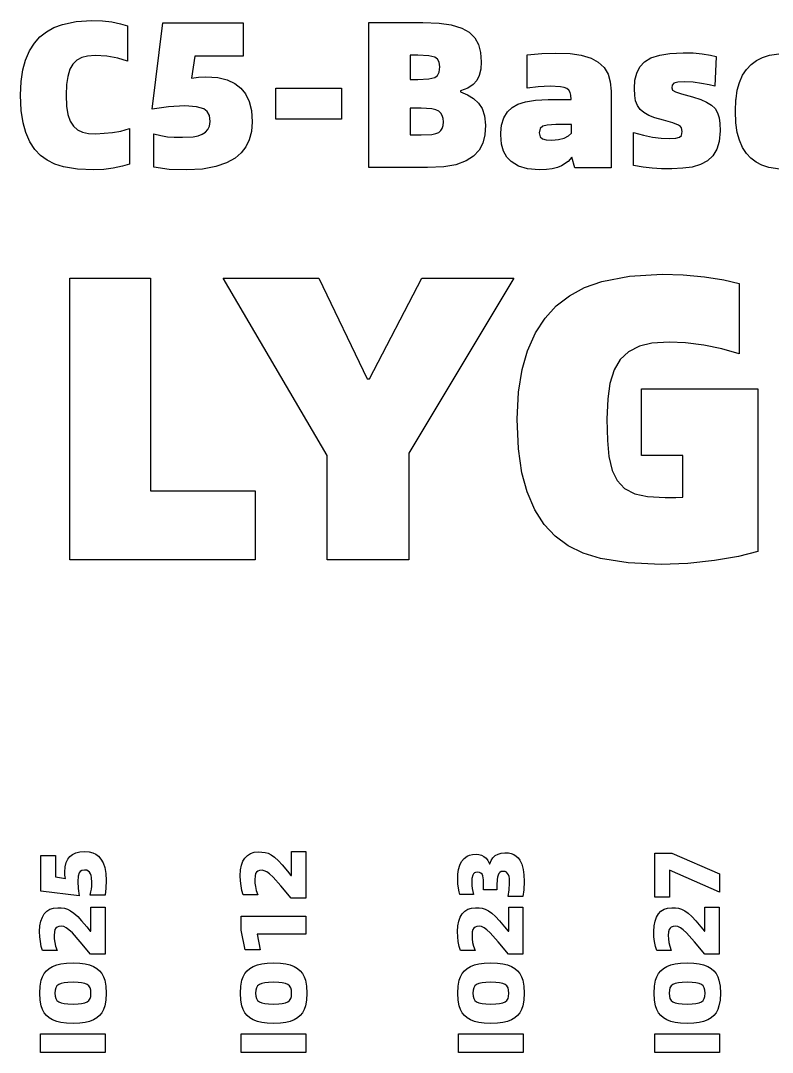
# Model space of a CAD drawing. Header units: inches. Extents: x 5.01 to 6.93, y -5.96 to -2.38.
# Drawn here: x 5.9612 to 6.3181, y -4.0419 to -3.5521 of the extents above; entities that cross this region are included whole.
import ezdxf

# ---------------------------------------------------------------- set-up
doc = ezdxf.new("R2010")
doc.units = ezdxf.units.IN
doc.header["$MEASUREMENT"] = 0
doc.layers.add('F.Silkscreen', color=41, linetype='CONTINUOUS', true_color=0xf2eda1)

msp = doc.modelspace()

# ---------------------------------------------------------------- linework, layer by layer
at = {"layer": 'F.Silkscreen', "linetype": 'CONTINUOUS'}
for p, q in [((5.97349, -3.55733), (5.97703, -3.55535)), ((5.97703, -3.55535), (5.98105, -3.55387)), ((5.98105, -3.55387), (5.98752, -3.55255)), ((5.98752, -3.55255), (5.99504, -3.55208)), ((5.99504, -3.55208), (6.00001, -3.55225)), ((6.00001, -3.55225), (6.00447, -3.55272)), ((6.00447, -3.55272), (6.00867, -3.55353)), ((6.00867, -3.55353), (6.01201, -3.55455)), ((6.01201, -3.55455), (6.01201, -3.57127)), ((6.02368, -3.59404), (6.02875, -3.55319)), ((6.02875, -3.55319), (6.06688, -3.55319)), ((6.06688, -3.55319), (6.06688, -3.56897)), ((6.12646, -3.58005), (6.12646, -3.55291)), ((6.12646, -3.55291), (6.15214, -3.55291)), ((6.15214, -3.55291), (6.15993, -3.55324)), ((6.15993, -3.55324), (6.16563, -3.5541)), ((6.16563, -3.5541), (6.17062, -3.55566)), ((6.17062, -3.55566), (6.17416, -3.55763)), ((5.96772, -3.56281), (5.97037, -3.55983)), ((5.97037, -3.55983), (5.97349, -3.55733)), ((6.17416, -3.55763), (6.17687, -3.56027)), ((6.17687, -3.56027), (6.17862, -3.56348)), ((5.96545, -3.56643), (5.96772, -3.56281)), ((6.17862, -3.56348), (6.17957, -3.56718)), ((5.96231, -3.57539), (5.96358, -3.5708)), ((5.96358, -3.5708), (5.96545, -3.56643)), ((5.98789, -3.57089), (5.98598, -3.57276)), ((5.99025, -3.56964), (5.98789, -3.57089)), ((5.993, -3.56895), (5.99025, -3.56964)), ((5.99661, -3.56869), (5.993, -3.56895)), ((6.0022, -3.56899), (5.99661, -3.56869)), ((6.00731, -3.56986), (6.0022, -3.56899)), ((6.01201, -3.57127), (6.00731, -3.56986)), ((6.04395, -3.56897), (6.04226, -3.57943)), ((6.06688, -3.56897), (6.04395, -3.56897)), ((6.1498, -3.56842), (6.14612, -3.56842)), ((6.14612, -3.56842), (6.14612, -3.58005)), ((6.15497, -3.56872), (6.1498, -3.56842)), ((6.1578, -3.56941), (6.15497, -3.56872)), ((6.15911, -3.57031), (6.1578, -3.56941)), ((6.15993, -3.57179), (6.15911, -3.57031)), ((6.17957, -3.56718), (6.17991, -3.57167)), ((6.2017, -3.56836), (6.20863, -3.56766)), ((6.2017, -3.58413), (6.2017, -3.56836)), ((6.20863, -3.56766), (6.21537, -3.56747)), ((6.21537, -3.56747), (6.22214, -3.56775)), ((6.22214, -3.56775), (6.22736, -3.56851)), ((6.22736, -3.56851), (6.23201, -3.5699)), ((6.23201, -3.5699), (6.23548, -3.57178)), ((6.25747, -3.57162), (6.26046, -3.56981)), ((6.26046, -3.56981), (6.26462, -3.5684)), ((6.26462, -3.5684), (6.26937, -3.56761)), ((6.26937, -3.56761), (6.27574, -3.56731)), ((6.27574, -3.56731), (6.28053, -3.56744)), ((6.28053, -3.56744), (6.28483, -3.56781)), ((6.28483, -3.56781), (6.28881, -3.56842)), ((6.28881, -3.56842), (6.29144, -3.5691)), ((6.29144, -3.5691), (6.29084, -3.58313)), ((6.31053, -3.57108), (6.31346, -3.56962)), ((6.31346, -3.56962), (6.31682, -3.56855)), ((6.31682, -3.56855), (6.32223, -3.56764)), ((5.96149, -3.58092), (5.96231, -3.57539)), ((5.98457, -3.57519), (5.98354, -3.57856)), ((5.98598, -3.57276), (5.98457, -3.57519)), ((6.16025, -3.57408), (6.15993, -3.57179)), ((6.15993, -3.57652), (6.16025, -3.57408)), ((6.17964, -3.57519), (6.1789, -3.57808)), ((6.17991, -3.57167), (6.17964, -3.57519)), ((6.23548, -3.57178), (6.23823, -3.57433)), ((6.23823, -3.57433), (6.24009, -3.57744)), ((6.25369, -3.57697), (6.25518, -3.57402)), ((6.25518, -3.57402), (6.25747, -3.57162)), ((6.30397, -3.57801), (6.30581, -3.5752)), ((6.30581, -3.5752), (6.30798, -3.57293)), ((6.30798, -3.57293), (6.31053, -3.57108)), ((5.98354, -3.57856), (5.983, -3.58239)), ((6.04226, -3.57943), (6.04558, -3.57889)), ((6.04558, -3.57889), (6.04911, -3.57874)), ((6.04911, -3.57874), (6.05477, -3.57914)), ((6.05477, -3.57914), (6.0593, -3.58022)), ((6.0593, -3.58022), (6.06289, -3.58188)), ((6.12646, -3.60636), (6.12646, -3.58005)), ((6.14612, -3.58005), (6.1498, -3.58005)), ((6.1498, -3.58005), (6.15497, -3.57974)), ((6.15497, -3.57974), (6.1578, -3.57901)), ((6.1578, -3.57901), (6.1591, -3.57807)), ((6.1591, -3.57807), (6.15993, -3.57652)), ((6.17774, -3.58046), (6.17605, -3.58242)), ((6.1789, -3.57808), (6.17774, -3.58046)), ((6.24009, -3.57744), (6.24115, -3.58106)), ((6.2526, -3.58435), (6.25289, -3.58033)), ((6.25289, -3.58033), (6.25369, -3.57697)), ((6.30247, -3.58147), (6.30397, -3.57801)), ((5.9612, -3.58753), (5.96149, -3.58092)), ((5.983, -3.58239), (5.9828, -3.58745)), ((6.06289, -3.58188), (6.06573, -3.58409)), ((6.06573, -3.58409), (6.06798, -3.5869)), ((6.08229, -3.59888), (6.08229, -3.5842)), ((6.08229, -3.5842), (6.11358, -3.5842)), ((6.11358, -3.5842), (6.11358, -3.59888)), ((6.17353, -3.5841), (6.16997, -3.58547)), ((6.16997, -3.58547), (6.16997, -3.58586)), ((6.17605, -3.58242), (6.17353, -3.5841)), ((6.20692, -3.58346), (6.2017, -3.58413)), ((6.21264, -3.58323), (6.20692, -3.58346)), ((6.21747, -3.58343), (6.21264, -3.58323)), ((6.21923, -3.58378), (6.21747, -3.58343)), ((6.22047, -3.58432), (6.21923, -3.58378)), ((6.22145, -3.58514), (6.22047, -3.58432)), ((6.2221, -3.5862), (6.22145, -3.58514)), ((6.24115, -3.58106), (6.24153, -3.58554)), ((6.24153, -3.58554), (6.24153, -3.62197)), ((6.25277, -3.58767), (6.2526, -3.58435)), ((6.27053, -3.58269), (6.27033, -3.58393)), ((6.27033, -3.58393), (6.27067, -3.58507)), ((6.27137, -3.5818), (6.27053, -3.58269)), ((6.27067, -3.58507), (6.27206, -3.58591)), ((6.27325, -3.58131), (6.27137, -3.5818)), ((6.27657, -3.58116), (6.27325, -3.58131)), ((6.28044, -3.58136), (6.27657, -3.58116)), ((6.28445, -3.58185), (6.28044, -3.58136)), ((6.28806, -3.58249), (6.28445, -3.58185)), ((6.29084, -3.58313), (6.28806, -3.58249)), ((6.30087, -3.58927), (6.30147, -3.58513)), ((6.30147, -3.58513), (6.30247, -3.58147)), ((5.96151, -3.59475), (5.9612, -3.58753)), ((5.9828, -3.58745), (5.98303, -3.59276)), ((6.06798, -3.5869), (6.06966, -3.59041)), ((6.06966, -3.59041), (6.07075, -3.59475)), ((6.16997, -3.58586), (6.17341, -3.58725)), ((6.17341, -3.58725), (6.17626, -3.58904)), ((6.17626, -3.58904), (6.1786, -3.59123)), ((6.19734, -3.59177), (6.20095, -3.59057)), ((6.20095, -3.59057), (6.20564, -3.58976)), ((6.20564, -3.58976), (6.21166, -3.58947)), ((6.21166, -3.58947), (6.2226, -3.58947)), ((6.22246, -3.58751), (6.2221, -3.5862)), ((6.2226, -3.58947), (6.22246, -3.58751)), ((6.2532, -3.59014), (6.25277, -3.58767)), ((6.25403, -3.59233), (6.2532, -3.59014)), ((6.27206, -3.58591), (6.27503, -3.5868)), ((6.27503, -3.5868), (6.28014, -3.58818)), ((6.28014, -3.58818), (6.28408, -3.58947)), ((6.28408, -3.58947), (6.28687, -3.59071)), ((6.30058, -3.59514), (6.30082, -3.58964)), ((6.30082, -3.58964), (6.30087, -3.58927)), ((5.96237, -3.60058), (5.96151, -3.59475)), ((5.98303, -3.59276), (5.98364, -3.59658)), ((6.03133, -3.593), (6.02368, -3.59404)), ((6.03909, -3.59256), (6.03133, -3.593)), ((6.04465, -3.59297), (6.03909, -3.59256)), ((6.04812, -3.59398), (6.04465, -3.59297)), ((6.04978, -3.59521), (6.04812, -3.59398)), ((6.05081, -3.5971), (6.04978, -3.59521)), ((6.07075, -3.59475), (6.07114, -3.60012)), ((6.15135, -3.59364), (6.14612, -3.59364)), ((6.14612, -3.59364), (6.14612, -3.60636)), ((6.15648, -3.594), (6.15135, -3.59364)), ((6.15836, -3.59448), (6.15648, -3.594)), ((6.15969, -3.59511), (6.15836, -3.59448)), ((6.16073, -3.596), (6.15969, -3.59511)), ((6.1786, -3.59123), (6.18033, -3.59387)), ((6.18033, -3.59387), (6.18144, -3.59731)), ((6.19067, -3.59818), (6.19234, -3.59541)), ((6.19234, -3.59541), (6.19461, -3.59329)), ((6.19461, -3.59329), (6.19734, -3.59177)), ((6.25529, -3.5942), (6.25403, -3.59233)), ((6.25702, -3.59575), (6.25529, -3.5942)), ((6.28687, -3.59071), (6.28922, -3.59221)), ((6.28922, -3.59221), (6.29089, -3.59387)), ((6.29089, -3.59387), (6.29207, -3.59586)), ((6.30082, -3.60064), (6.30058, -3.59514)), ((5.98364, -3.59658), (5.98477, -3.59988)), ((5.98477, -3.59988), (5.98623, -3.60219)), ((6.0512, -3.59992), (6.05081, -3.5971)), ((6.05092, -3.60211), (6.0512, -3.59992)), ((6.07114, -3.60012), (6.07078, -3.60473)), ((6.11358, -3.59888), (6.08229, -3.59888)), ((6.1614, -3.59713), (6.16073, -3.596)), ((6.16177, -3.59847), (6.1614, -3.59713)), ((6.16191, -3.6002), (6.16177, -3.59847)), ((6.16177, -3.60193), (6.16191, -3.6002)), ((6.18144, -3.59731), (6.18185, -3.60178)), ((6.18958, -3.60176), (6.19067, -3.59818)), ((6.25948, -3.59712), (6.25702, -3.59575)), ((6.26237, -3.59823), (6.25948, -3.59712)), ((6.26635, -3.5994), (6.26237, -3.59823)), ((6.27088, -3.60064), (6.26635, -3.5994)), ((6.29207, -3.59586), (6.29282, -3.59828)), ((6.29282, -3.59828), (6.29318, -3.60097)), ((5.96368, -3.60525), (5.96237, -3.60058)), ((5.96564, -3.60966), (5.96368, -3.60525)), ((5.98623, -3.60219), (5.98818, -3.6039)), ((5.98818, -3.6039), (5.9906, -3.60501)), ((5.9906, -3.60501), (5.99338, -3.60559)), ((5.99693, -3.6058), (6.00484, -3.60526)), ((6.00484, -3.60526), (6.00884, -3.60451)), ((6.00884, -3.60451), (6.01285, -3.60332)), ((6.01285, -3.60332), (6.01285, -3.62018)), ((6.04732, -3.60605), (6.04894, -3.60504)), ((6.04894, -3.60504), (6.05015, -3.60374)), ((6.05015, -3.60374), (6.05092, -3.60211)), ((6.07078, -3.60473), (6.06976, -3.60865)), ((6.15836, -3.60571), (6.15969, -3.60515)), ((6.15969, -3.60515), (6.16073, -3.6043)), ((6.16073, -3.6043), (6.1614, -3.60323)), ((6.1614, -3.60323), (6.16177, -3.60193)), ((6.18185, -3.60178), (6.18152, -3.60631)), ((6.18927, -3.60541), (6.18958, -3.60176)), ((6.20791, -3.60337), (6.20746, -3.60541)), ((6.20913, -3.60221), (6.20791, -3.60337)), ((6.21116, -3.60163), (6.20913, -3.60221)), ((6.21523, -3.60137), (6.21116, -3.60163)), ((6.22269, -3.60137), (6.21523, -3.60137)), ((6.22269, -3.60551), (6.22269, -3.60137)), ((6.25219, -3.62082), (6.25219, -3.60525)), ((6.25219, -3.60525), (6.25692, -3.60648)), ((6.27362, -3.60173), (6.27088, -3.60064)), ((6.27449, -3.60234), (6.27362, -3.60173)), ((6.27496, -3.60297), (6.27449, -3.60234)), ((6.27494, -3.6066), (6.27531, -3.60475)), ((6.27531, -3.60475), (6.27496, -3.60297)), ((6.29331, -3.60441), (6.2929, -3.60939)), ((6.29318, -3.60097), (6.29331, -3.60441)), ((6.30147, -3.60515), (6.30082, -3.60064)), ((6.30247, -3.60881), (6.30147, -3.60515)), ((5.96797, -3.61323), (5.96564, -3.60966)), ((5.99338, -3.60559), (5.99693, -3.6058)), ((6.02448, -3.62168), (6.02448, -3.60589)), ((6.02448, -3.60589), (6.0278, -3.60663)), ((6.0278, -3.60663), (6.03089, -3.6072)), ((6.03089, -3.6072), (6.03411, -3.60747)), ((6.03411, -3.60747), (6.03809, -3.60747)), ((6.03809, -3.60747), (6.04315, -3.60717)), ((6.04315, -3.60717), (6.04544, -3.60673)), ((6.04544, -3.60673), (6.04732, -3.60605)), ((6.06976, -3.60865), (6.06813, -3.612)), ((6.12646, -3.62187), (6.12646, -3.60636)), ((6.14612, -3.60636), (6.15135, -3.60636)), ((6.15135, -3.60636), (6.15642, -3.60611)), ((6.15642, -3.60611), (6.15836, -3.60571)), ((6.1806, -3.61018), (6.1789, -3.61361)), ((6.18152, -3.60631), (6.1806, -3.61018)), ((6.18919, -3.60637), (6.18927, -3.60541)), ((6.18954, -3.61068), (6.18919, -3.60637)), ((6.20746, -3.60541), (6.20787, -3.60717)), ((6.20787, -3.60717), (6.20898, -3.60816)), ((6.20898, -3.60816), (6.21068, -3.60865)), ((6.21068, -3.60865), (6.21336, -3.60885)), ((6.21336, -3.60885), (6.21665, -3.60859)), ((6.21665, -3.60859), (6.21921, -3.60787)), ((6.21921, -3.60787), (6.22137, -3.60672)), ((6.22137, -3.60672), (6.22269, -3.60551)), ((6.25692, -3.60648), (6.26121, -3.60733)), ((6.26121, -3.60733), (6.26538, -3.60785)), ((6.26538, -3.60785), (6.26913, -3.60802)), ((6.26913, -3.60802), (6.27235, -3.60785)), ((6.27235, -3.60785), (6.27397, -3.60747)), ((6.27397, -3.60747), (6.27494, -3.6066)), ((6.2929, -3.60939), (6.29177, -3.61312)), ((6.30397, -3.61228), (6.30247, -3.60881)), ((5.97068, -3.61608), (5.96797, -3.61323)), ((6.06589, -3.61488), (6.063, -3.61734)), ((6.06813, -3.612), (6.06589, -3.61488)), ((6.1789, -3.61361), (6.17623, -3.6165)), ((6.19051, -3.61412), (6.18954, -3.61068)), ((6.19203, -3.61684), (6.19051, -3.61412)), ((6.29177, -3.61312), (6.28986, -3.61625)), ((6.30577, -3.6151), (6.30397, -3.61228)), ((5.97386, -3.61839), (5.97068, -3.61608)), ((5.97748, -3.6202), (5.97386, -3.61839)), ((6.05887, -3.61965), (6.0538, -3.62141)), ((6.063, -3.61734), (6.05887, -3.61965)), ((6.17271, -3.6187), (6.16777, -3.62047)), ((6.17623, -3.6165), (6.17271, -3.6187)), ((6.19408, -3.619), (6.19203, -3.61684)), ((6.19755, -3.62113), (6.19408, -3.619)), ((6.22111, -3.61902), (6.21805, -3.62097)), ((6.22289, -3.61696), (6.22111, -3.61902)), ((6.22439, -3.62197), (6.22289, -3.61696)), ((6.28725, -3.61866), (6.28403, -3.6204)), ((6.28986, -3.61625), (6.28725, -3.61866)), ((6.30788, -3.61736), (6.30577, -3.6151)), ((6.31036, -3.61922), (6.30788, -3.61736)), ((6.31319, -3.62067), (6.31036, -3.61922)), ((5.9816, -3.62149), (5.97748, -3.6202)), ((5.98822, -3.62258), (5.9816, -3.62149)), ((5.99596, -3.62297), (5.98822, -3.62258)), ((6.00068, -3.62277), (5.99596, -3.62297)), ((6.0052, -3.62217), (6.00068, -3.62277)), ((6.00949, -3.62124), (6.0052, -3.62217)), ((6.01285, -3.62018), (6.00949, -3.62124)), ((6.03178, -3.62268), (6.02448, -3.62168)), ((6.04007, -3.62297), (6.03178, -3.62268)), ((6.0476, -3.62256), (6.04007, -3.62297)), ((6.0538, -3.62141), (6.0476, -3.62256)), ((6.1544, -3.62187), (6.12646, -3.62187)), ((6.16211, -3.62148), (6.1544, -3.62187)), ((6.16777, -3.62047), (6.16211, -3.62148)), ((6.2019, -3.62248), (6.19755, -3.62113)), ((6.20738, -3.62297), (6.2019, -3.62248)), ((6.21081, -3.62283), (6.20738, -3.62297)), ((6.21355, -3.62242), (6.21081, -3.62283)), ((6.21606, -3.62176), (6.21355, -3.62242)), ((6.21805, -3.62097), (6.21606, -3.62176)), ((6.24153, -3.62197), (6.22439, -3.62197)), ((6.25671, -3.62167), (6.25219, -3.62082)), ((6.26103, -3.6222), (6.25671, -3.62167)), ((6.2655, -3.62242), (6.26103, -3.6222)), ((6.27037, -3.62242), (6.2655, -3.62242)), ((6.27559, -3.6222), (6.27037, -3.62242)), ((6.28, -3.62158), (6.27559, -3.6222)), ((6.28403, -3.6204), (6.28, -3.62158)), ((6.31642, -3.62173), (6.31319, -3.62067)), ((6.32162, -3.62265), (6.31642, -3.62173)), ((6.23715, -3.67593), (6.25034, -3.67336)), ((6.25034, -3.67336), (6.26572, -3.67245)), ((6.26572, -3.67245), (6.27576, -3.67283)), ((6.27576, -3.67283), (6.2859, -3.67379)), ((6.2859, -3.67379), (6.29507, -3.67514)), ((5.98456, -3.80815), (5.98456, -3.67433)), ((5.98456, -3.67433), (6.02279, -3.67433)), ((6.02279, -3.67433), (6.02279, -3.7753)), ((6.10679, -3.75859), (6.05741, -3.67433)), ((6.05741, -3.67433), (6.10275, -3.67433)), ((6.10275, -3.67433), (6.1257, -3.72215)), ((6.12686, -3.72215), (6.15174, -3.67433)), ((6.19533, -3.67433), (6.14557, -3.75743)), ((6.15174, -3.67433), (6.19533, -3.67433)), ((6.22895, -3.67882), (6.23715, -3.67593)), ((6.29507, -3.67514), (6.30241, -3.67687)), ((6.30241, -3.67687), (6.30241, -3.71022)), ((6.21552, -3.68752), (6.22178, -3.68268)), ((6.22178, -3.68268), (6.22895, -3.67882)), ((6.21017, -3.69333), (6.21552, -3.68752)), ((6.2056, -3.70038), (6.21017, -3.69333)), ((6.20181, -3.70884), (6.2056, -3.70038)), ((6.25496, -3.70669), (6.24986, -3.70925)), ((6.26095, -3.70529), (6.25496, -3.70669)), ((6.26905, -3.70476), (6.26095, -3.70529)), ((6.27687, -3.70508), (6.26905, -3.70476)), ((6.28553, -3.70612), (6.27687, -3.70508)), ((6.29418, -3.70784), (6.28553, -3.70612)), ((6.30241, -3.71022), (6.29418, -3.70784)), ((6.19925, -3.71779), (6.20181, -3.70884)), ((6.24589, -3.71298), (6.24301, -3.71782)), ((6.24986, -3.70925), (6.24589, -3.71298)), ((6.19759, -3.72853), (6.19925, -3.71779)), ((6.24301, -3.71782), (6.24098, -3.72431)), ((6.1257, -3.72215), (6.12686, -3.72215)), ((6.24098, -3.72431), (6.23993, -3.73166)), ((6.25604, -3.7586), (6.25604, -3.72683)), ((6.25604, -3.72683), (6.31115, -3.72683)), ((6.31115, -3.72683), (6.31115, -3.80414)), ((6.19699, -3.74137), (6.19759, -3.72853)), ((6.23993, -3.73166), (6.23953, -3.74135)), ((6.19758, -3.75542), (6.19699, -3.74137)), ((6.23953, -3.74135), (6.23979, -3.7514)), ((6.23979, -3.7514), (6.24049, -3.75897)), ((6.19919, -3.76677), (6.19758, -3.75542)), ((6.10679, -3.80815), (6.10679, -3.75859)), ((6.14557, -3.75743), (6.14557, -3.80815)), ((6.24049, -3.75897), (6.24203, -3.76567)), ((6.27561, -3.7586), (6.25604, -3.7586)), ((6.27561, -3.77833), (6.27561, -3.7586)), ((6.20162, -3.77584), (6.19919, -3.76677)), ((6.24203, -3.76567), (6.24442, -3.77049)), ((6.24442, -3.77049), (6.24797, -3.77418)), ((6.02279, -3.7753), (6.0726, -3.7753)), ((6.0726, -3.7753), (6.0726, -3.80815)), ((6.20532, -3.78441), (6.20162, -3.77584)), ((6.24797, -3.77418), (6.25287, -3.77669)), ((6.25287, -3.77669), (6.25878, -3.77801)), ((6.25878, -3.77801), (6.26716, -3.77853)), ((6.26716, -3.77853), (6.27225, -3.77853)), ((6.27225, -3.77853), (6.27561, -3.77833)), ((6.2098, -3.79135), (6.20532, -3.78441)), ((6.21505, -3.79689), (6.2098, -3.79135)), ((6.22123, -3.80138), (6.21505, -3.79689)), ((6.22833, -3.80489), (6.22123, -3.80138)), ((6.23649, -3.8074), (6.22833, -3.80489)), ((6.31115, -3.80414), (6.30197, -3.80645)), ((6.0726, -3.80815), (5.98456, -3.80815)), ((6.14557, -3.80815), (6.10679, -3.80815)), ((6.24961, -3.80953), (6.23649, -3.8074)), ((6.26537, -3.8103), (6.24961, -3.80953)), ((6.27792, -3.80982), (6.26537, -3.8103)), ((6.29058, -3.80846), (6.27792, -3.80982)), ((6.30197, -3.80645), (6.29058, -3.80846)), ((5.98455, -3.94891), (5.9858, -3.94791)), ((5.9858, -3.94791), (5.98736, -3.94716)), ((5.98736, -3.94716), (5.98929, -3.94668)), ((5.98929, -3.94668), (5.99167, -3.94651)), ((5.99167, -3.94651), (5.99372, -3.94667)), ((5.99372, -3.94667), (5.99546, -3.94712)), ((5.99546, -3.94712), (5.99695, -3.94785)), ((5.99695, -3.94785), (5.99823, -3.94884)), ((6.0689, -3.94843), (6.07033, -3.94752)), ((6.07033, -3.94752), (6.07204, -3.94695)), ((6.07204, -3.94695), (6.07409, -3.94675)), ((6.07409, -3.94675), (6.07577, -3.94682)), ((6.07577, -3.94682), (6.07725, -3.94702)), ((6.07725, -3.94702), (6.07867, -3.94743)), ((6.07867, -3.94743), (6.08021, -3.94821)), ((6.08977, -3.95797), (6.08977, -3.94651)), ((6.08977, -3.94651), (6.09655, -3.94651)), ((6.09655, -3.94651), (6.09655, -3.96879)), ((6.17438, -3.94831), (6.17577, -3.948)), ((6.17577, -3.948), (6.17744, -3.94789)), ((6.17744, -3.94789), (6.17874, -3.948)), ((6.17874, -3.948), (6.17998, -3.94833)), ((6.18655, -3.94853), (6.18789, -3.94775)), ((6.18789, -3.94775), (6.1894, -3.94729)), ((6.1894, -3.94729), (6.19112, -3.94712)), ((6.19112, -3.94712), (6.19277, -3.94723)), ((6.19277, -3.94723), (6.19417, -3.94755)), ((6.19417, -3.94755), (6.19536, -3.94805)), ((6.19536, -3.94805), (6.19644, -3.94875)), ((6.26231, -3.96829), (6.26231, -3.94737)), ((6.26231, -3.94737), (6.27043, -3.94737)), ((6.27043, -3.94737), (6.29296, -3.95721)), ((5.97081, -3.96535), (5.97081, -3.9484)), ((5.97081, -3.9484), (5.97783, -3.9484)), ((5.97783, -3.9484), (5.97783, -3.95859)), ((5.98235, -3.95378), (5.98283, -3.95177)), ((5.98283, -3.95177), (5.98357, -3.95017)), ((5.98357, -3.95017), (5.98455, -3.94891)), ((5.99823, -3.94884), (5.99932, -3.95013)), ((5.99932, -3.95013), (6.00035, -3.95196)), ((6.00035, -3.95196), (6.00114, -3.95422)), ((6.06564, -3.95534), (6.06608, -3.95308)), ((6.06608, -3.95308), (6.06677, -3.95122)), ((6.06677, -3.95122), (6.06768, -3.94971)), ((6.06768, -3.94971), (6.0689, -3.94843)), ((6.08021, -3.94821), (6.08173, -3.94929)), ((6.08173, -3.94929), (6.08356, -3.95095)), ((6.08356, -3.95095), (6.08543, -3.95295)), ((6.08543, -3.95295), (6.08783, -3.95585)), ((6.16915, -3.9551), (6.16971, -3.95301)), ((6.16971, -3.95301), (6.17054, -3.9513)), ((6.17054, -3.9513), (6.17171, -3.94987)), ((6.17171, -3.94987), (6.17323, -3.94879)), ((6.17323, -3.94879), (6.17438, -3.94831)), ((6.17998, -3.94833), (6.18116, -3.94888)), ((6.18116, -3.94888), (6.18217, -3.94966)), ((6.18217, -3.94966), (6.18305, -3.95082)), ((6.18305, -3.95082), (6.18378, -3.95242)), ((6.18378, -3.95242), (6.18404, -3.95242)), ((6.18404, -3.95242), (6.18458, -3.95086)), ((6.18458, -3.95086), (6.18541, -3.94957)), ((6.18541, -3.94957), (6.18655, -3.94853)), ((6.19644, -3.94875), (6.19738, -3.94964)), ((6.19738, -3.94964), (6.19819, -3.95073)), ((6.19819, -3.95073), (6.19911, -3.95262)), ((6.19911, -3.95262), (6.19977, -3.95503)), ((5.98217, -3.9563), (5.98235, -3.95378)), ((5.98224, -3.95787), (5.98217, -3.9563)), ((5.98248, -3.95934), (5.98224, -3.95787)), ((5.98895, -3.95674), (5.9885, -3.95828)), ((5.98949, -3.956), (5.98895, -3.95674)), ((5.99033, -3.95554), (5.98949, -3.956)), ((5.99158, -3.95537), (5.99033, -3.95554)), ((5.99256, -3.95549), (5.99158, -3.95537)), ((5.99328, -3.95584), (5.99256, -3.95549)), ((5.99386, -3.95637), (5.99328, -3.95584)), ((5.99431, -3.95709), (5.99386, -3.95637)), ((5.99461, -3.95793), (5.99431, -3.95709)), ((5.99481, -3.95895), (5.99461, -3.95793)), ((6.00114, -3.95422), (6.00165, -3.95697)), ((6.00165, -3.95697), (6.00183, -3.96032)), ((6.06547, -3.9581), (6.06564, -3.95534)), ((6.07278, -3.95707), (6.07249, -3.95819)), ((6.07318, -3.9564), (6.07278, -3.95707)), ((6.07379, -3.95592), (6.07318, -3.9564)), ((6.07465, -3.95561), (6.07379, -3.95592)), ((6.07585, -3.95549), (6.07465, -3.95561)), ((6.0769, -3.95567), (6.07585, -3.95549)), ((6.07816, -3.95629), (6.0769, -3.95567)), ((6.07942, -3.95723), (6.07816, -3.95629)), ((6.08102, -3.95874), (6.07942, -3.95723)), ((6.08783, -3.95585), (6.0895, -3.95797)), ((6.0895, -3.95797), (6.08977, -3.95797)), ((6.16875, -3.9599), (6.16885, -3.95736)), ((6.16885, -3.95736), (6.16915, -3.9551)), ((6.17585, -3.95776), (6.17548, -3.95931)), ((6.17618, -3.95717), (6.17585, -3.95776)), ((6.17663, -3.95673), (6.17618, -3.95717)), ((6.17721, -3.95646), (6.17663, -3.95673)), ((6.178, -3.95635), (6.17721, -3.95646)), ((6.17904, -3.95649), (6.178, -3.95635)), ((6.17974, -3.95684), (6.17904, -3.95649)), ((6.18026, -3.9574), (6.17974, -3.95684)), ((6.18064, -3.95814), (6.18026, -3.9574)), ((6.18787, -3.95781), (6.18761, -3.95871)), ((6.18827, -3.95703), (6.18787, -3.95781)), ((6.18875, -3.95647), (6.18827, -3.95703)), ((6.18938, -3.95611), (6.18875, -3.95647)), ((6.19022, -3.95599), (6.18938, -3.95611)), ((6.19118, -3.9561), (6.19022, -3.95599)), ((6.19188, -3.95643), (6.19118, -3.9561)), ((6.19242, -3.95694), (6.19188, -3.95643)), ((6.19282, -3.95764), (6.19242, -3.95694)), ((6.19309, -3.95844), (6.19282, -3.95764)), ((6.19977, -3.95503), (6.20013, -3.95768)), ((6.20013, -3.95768), (6.20026, -3.96088)), ((6.29296, -3.96591), (6.26933, -3.95545)), ((6.26933, -3.95545), (6.26933, -3.96829)), ((6.29296, -3.95721), (6.29296, -3.96591)), ((5.97783, -3.95859), (5.98248, -3.95934)), ((5.9885, -3.95828), (5.98831, -3.96075)), ((5.98831, -3.96075), (5.98851, -3.9642)), ((5.99494, -3.9612), (5.99481, -3.95895)), ((5.99494, -3.96296), (5.99494, -3.9612)), ((6.00183, -3.96032), (6.0017, -3.964)), ((6.06556, -3.96052), (6.06547, -3.9581)), ((6.06583, -3.96287), (6.06556, -3.96052)), ((6.06629, -3.96514), (6.06583, -3.96287)), ((6.07249, -3.95819), (6.07237, -3.95995)), ((6.07237, -3.95995), (6.07244, -3.96152)), ((6.07244, -3.96152), (6.07267, -3.96325)), ((6.08475, -3.96289), (6.08102, -3.95874)), ((6.16884, -3.96195), (6.16875, -3.9599)), ((6.16906, -3.96392), (6.16884, -3.96195)), ((6.17548, -3.95931), (6.17539, -3.96116)), ((6.17539, -3.96116), (6.17546, -3.96263)), ((6.17546, -3.96263), (6.17566, -3.9642)), ((6.18085, -3.959), (6.18064, -3.95814)), ((6.18093, -3.96008), (6.18085, -3.959)), ((6.18093, -3.96253), (6.18093, -3.96008)), ((6.18093, -3.96478), (6.18093, -3.96253)), ((6.18744, -3.95985), (6.18733, -3.96249)), ((6.18733, -3.96249), (6.18733, -3.96478)), ((6.18761, -3.95871), (6.18744, -3.95985)), ((6.19326, -3.95942), (6.19309, -3.95844)), ((6.19317, -3.96474), (6.19336, -3.96153)), ((6.19336, -3.96153), (6.19326, -3.95942)), ((6.20026, -3.96088), (6.20012, -3.96477)), ((5.98897, -3.9676), (5.97081, -3.96535)), ((5.98851, -3.9642), (5.98897, -3.9676)), ((5.99424, -3.96725), (5.99457, -3.96577)), ((6.00126, -3.96725), (5.99424, -3.96725)), ((5.99457, -3.96577), (5.99482, -3.9644)), ((5.99482, -3.9644), (5.99494, -3.96296)), ((6.0017, -3.964), (6.00126, -3.96725)), ((6.0669, -3.96711), (6.06629, -3.96514)), ((6.07378, -3.96711), (6.0669, -3.96711)), ((6.07267, -3.96325), (6.07309, -3.96502)), ((6.07309, -3.96502), (6.07378, -3.96711)), ((6.08964, -3.96879), (6.08475, -3.96289)), ((6.16934, -3.96564), (6.16906, -3.96392)), ((6.16967, -3.96694), (6.16934, -3.96564)), ((6.17629, -3.96694), (6.16967, -3.96694)), ((6.17566, -3.9642), (6.17629, -3.96694)), ((6.18733, -3.96478), (6.18093, -3.96478)), ((6.19263, -3.96786), (6.19317, -3.96474)), ((6.20012, -3.96477), (6.19968, -3.96786)), ((6.09655, -3.96879), (6.08964, -3.96879)), ((6.19968, -3.96786), (6.19263, -3.96786)), ((6.26933, -3.96829), (6.26231, -3.96829)), ((5.9715, -3.97772), (5.97241, -3.97621)), ((5.97241, -3.97621), (5.97362, -3.97493)), ((5.97362, -3.97493), (5.97506, -3.97401)), ((5.97506, -3.97401), (5.97677, -3.97345)), ((5.97677, -3.97345), (5.97881, -3.97325)), ((5.97881, -3.97325), (5.9805, -3.97332)), ((5.9805, -3.97332), (5.98197, -3.97351)), ((5.98197, -3.97351), (5.98339, -3.97393)), ((5.98339, -3.97393), (5.98493, -3.9747)), ((5.98493, -3.9747), (5.98645, -3.97578)), ((5.98645, -3.97578), (5.98829, -3.97744)), ((5.98829, -3.97744), (5.99016, -3.97944)), ((5.99449, -3.98446), (5.99449, -3.973)), ((5.99449, -3.973), (6.00128, -3.973)), ((6.00128, -3.973), (6.00128, -3.99528)), ((6.06597, -3.98385), (6.06597, -3.97734)), ((6.06597, -3.97734), (6.09661, -3.97734)), ((6.09661, -3.97734), (6.09661, -3.9858)), ((6.16992, -3.97772), (6.17083, -3.97621)), ((6.17083, -3.97621), (6.17205, -3.97493)), ((6.17205, -3.97493), (6.17348, -3.97401)), ((6.17348, -3.97401), (6.17519, -3.97345)), ((6.17519, -3.97345), (6.17724, -3.97325)), ((6.17724, -3.97325), (6.17892, -3.97332)), ((6.17892, -3.97332), (6.1804, -3.97351)), ((6.1804, -3.97351), (6.18182, -3.97393)), ((6.18182, -3.97393), (6.18336, -3.9747)), ((6.18336, -3.9747), (6.18487, -3.97578)), ((6.18487, -3.97578), (6.18671, -3.97744)), ((6.18671, -3.97744), (6.18858, -3.97944)), ((6.19292, -3.98446), (6.19292, -3.973)), ((6.19292, -3.973), (6.1997, -3.973)), ((6.1997, -3.973), (6.1997, -3.99528)), ((6.26312, -3.97772), (6.26403, -3.97621)), ((6.26403, -3.97621), (6.26524, -3.97493)), ((6.26524, -3.97493), (6.26668, -3.97401)), ((6.26668, -3.97401), (6.26839, -3.97345)), ((6.26839, -3.97345), (6.27043, -3.97325)), ((6.27043, -3.97325), (6.27212, -3.97332)), ((6.27212, -3.97332), (6.27359, -3.97351)), ((6.27359, -3.97351), (6.27501, -3.97393)), ((6.27501, -3.97393), (6.27655, -3.9747)), ((6.27655, -3.9747), (6.27807, -3.97578)), ((6.27807, -3.97578), (6.27991, -3.97744)), ((6.27991, -3.97744), (6.28178, -3.97944)), ((6.28611, -3.98446), (6.28611, -3.973)), ((6.28611, -3.973), (6.2929, -3.973)), ((6.2929, -3.973), (6.2929, -3.99528)), ((5.9702, -3.9846), (5.97036, -3.98184)), ((5.97036, -3.98184), (5.97081, -3.97957)), ((5.97081, -3.97957), (5.9715, -3.97772)), ((5.97851, -3.98242), (5.97791, -3.98289)), ((5.97937, -3.9821), (5.97851, -3.98242)), ((5.98057, -3.98199), (5.97937, -3.9821)), ((5.98163, -3.98217), (5.98057, -3.98199)), ((5.98288, -3.98278), (5.98163, -3.98217)), ((5.99016, -3.97944), (5.99255, -3.98234)), ((5.99255, -3.98234), (5.99423, -3.98446)), ((6.16862, -3.9846), (6.16879, -3.98184)), ((6.16879, -3.98184), (6.16923, -3.97957)), ((6.16923, -3.97957), (6.16992, -3.97772)), ((6.17694, -3.98242), (6.17633, -3.98289)), ((6.1778, -3.9821), (6.17694, -3.98242)), ((6.179, -3.98199), (6.1778, -3.9821)), ((6.18005, -3.98217), (6.179, -3.98199)), ((6.18131, -3.98278), (6.18005, -3.98217)), ((6.18858, -3.97944), (6.19097, -3.98234)), ((6.19097, -3.98234), (6.19265, -3.98446)), ((6.26182, -3.9846), (6.26198, -3.98184)), ((6.26198, -3.98184), (6.26243, -3.97957)), ((6.26243, -3.97957), (6.26312, -3.97772)), ((6.27013, -3.98242), (6.26953, -3.98289)), ((6.27099, -3.9821), (6.27013, -3.98242)), ((6.27219, -3.98199), (6.27099, -3.9821)), ((6.27325, -3.98217), (6.27219, -3.98199)), ((6.2745, -3.98278), (6.27325, -3.98217)), ((6.28178, -3.97944), (6.28417, -3.98234)), ((6.28417, -3.98234), (6.28585, -3.98446)), ((5.97029, -3.98701), (5.9702, -3.9846)), ((5.97055, -3.98936), (5.97029, -3.98701)), ((5.97721, -3.98468), (5.97709, -3.98645)), ((5.97709, -3.98645), (5.97717, -3.98801)), ((5.9775, -3.98356), (5.97721, -3.98468)), ((5.97791, -3.98289), (5.9775, -3.98356)), ((5.98414, -3.98372), (5.98288, -3.98278)), ((5.98575, -3.98523), (5.98414, -3.98372)), ((5.98947, -3.98938), (5.98575, -3.98523)), ((5.99423, -3.98446), (5.99449, -3.98446)), ((6.06782, -3.99319), (6.06597, -3.98385)), ((6.09661, -3.9858), (6.07343, -3.9858)), ((6.07343, -3.9858), (6.07489, -3.99319)), ((6.16871, -3.98701), (6.16862, -3.9846)), ((6.16898, -3.98936), (6.16871, -3.98701)), ((6.17564, -3.98468), (6.17552, -3.98645)), ((6.17552, -3.98645), (6.17559, -3.98801)), ((6.17593, -3.98356), (6.17564, -3.98468)), ((6.17633, -3.98289), (6.17593, -3.98356)), ((6.18257, -3.98372), (6.18131, -3.98278)), ((6.18417, -3.98523), (6.18257, -3.98372)), ((6.1879, -3.98938), (6.18417, -3.98523)), ((6.19265, -3.98446), (6.19292, -3.98446)), ((6.26191, -3.98701), (6.26182, -3.9846)), ((6.26217, -3.98936), (6.26191, -3.98701)), ((6.26883, -3.98468), (6.26871, -3.98645)), ((6.26871, -3.98645), (6.26878, -3.98801)), ((6.26912, -3.98356), (6.26883, -3.98468)), ((6.26953, -3.98289), (6.26912, -3.98356)), ((6.27576, -3.98372), (6.2745, -3.98278)), ((6.27737, -3.98523), (6.27576, -3.98372)), ((6.28109, -3.98938), (6.27737, -3.98523)), ((6.28585, -3.98446), (6.28611, -3.98446)), ((5.97101, -3.99164), (5.97055, -3.98936)), ((5.97162, -3.9936), (5.97101, -3.99164)), ((5.97717, -3.98801), (5.9774, -3.98974)), ((5.9774, -3.98974), (5.97781, -3.99151)), ((5.97781, -3.99151), (5.9785, -3.9936)), ((5.99436, -3.99528), (5.98947, -3.98938)), ((6.16943, -3.99164), (6.16898, -3.98936)), ((6.17005, -3.9936), (6.16943, -3.99164)), ((6.17559, -3.98801), (6.17582, -3.98974)), ((6.17582, -3.98974), (6.17624, -3.99151)), ((6.17624, -3.99151), (6.17693, -3.9936)), ((6.19279, -3.99528), (6.1879, -3.98938)), ((6.26263, -3.99164), (6.26217, -3.98936)), ((6.26324, -3.9936), (6.26263, -3.99164)), ((6.26878, -3.98801), (6.26902, -3.98974)), ((6.26902, -3.98974), (6.26943, -3.99151)), ((6.26943, -3.99151), (6.27012, -3.9936)), ((6.28598, -3.99528), (6.28109, -3.98938)), ((5.9785, -3.9936), (5.97162, -3.9936)), ((6.00128, -3.99528), (5.99436, -3.99528)), ((6.07489, -3.99319), (6.06782, -3.99319)), ((6.17693, -3.9936), (6.17005, -3.9936)), ((6.1997, -3.99528), (6.19279, -3.99528)), ((6.27012, -3.9936), (6.26324, -3.9936)), ((6.2929, -3.99528), (6.28598, -3.99528)), ((5.97476, -4.00209), (5.97635, -4.00115)), ((5.97635, -4.00115), (5.97831, -4.00037)), ((5.97831, -4.00037), (5.98036, -3.99986)), ((5.98036, -3.99986), (5.98292, -3.99953)), ((5.98292, -3.99953), (5.98608, -3.9994)), ((5.98608, -3.9994), (5.98923, -3.99953)), ((5.98923, -3.99953), (5.9918, -3.99986)), ((5.9918, -3.99986), (5.99387, -4.00037)), ((5.99387, -4.00037), (5.99584, -4.00115)), ((5.99584, -4.00115), (5.99743, -4.00209)), ((6.07004, -4.00209), (6.07163, -4.00115)), ((6.07163, -4.00115), (6.07359, -4.00037)), ((6.07359, -4.00037), (6.07564, -3.99986)), ((6.07564, -3.99986), (6.0782, -3.99953)), ((6.0782, -3.99953), (6.08135, -3.9994)), ((6.08135, -3.9994), (6.08451, -3.99953)), ((6.08451, -3.99953), (6.08707, -3.99986)), ((6.08707, -3.99986), (6.08914, -4.00037)), ((6.08914, -4.00037), (6.09112, -4.00115)), ((6.09112, -4.00115), (6.09271, -4.00209)), ((6.17319, -4.00209), (6.17478, -4.00115)), ((6.17478, -4.00115), (6.17674, -4.00037)), ((6.17674, -4.00037), (6.17879, -3.99986)), ((6.17879, -3.99986), (6.18135, -3.99953)), ((6.18135, -3.99953), (6.1845, -3.9994)), ((6.1845, -3.9994), (6.18766, -3.99953)), ((6.18766, -3.99953), (6.19022, -3.99986)), ((6.19022, -3.99986), (6.19229, -4.00037)), ((6.19229, -4.00037), (6.19426, -4.00115)), ((6.19426, -4.00115), (6.19586, -4.00209)), ((6.26638, -4.00209), (6.26797, -4.00115)), ((6.26797, -4.00115), (6.26993, -4.00037)), ((6.26993, -4.00037), (6.27198, -3.99986)), ((6.27198, -3.99986), (6.27454, -3.99953)), ((6.27454, -3.99953), (6.2777, -3.9994)), ((6.2777, -3.9994), (6.28085, -3.99953)), ((6.28085, -3.99953), (6.28342, -3.99986)), ((6.28342, -3.99986), (6.28549, -4.00037)), ((6.28549, -4.00037), (6.28746, -4.00115)), ((6.28746, -4.00115), (6.28905, -4.00209)), ((5.97101, -4.00771), (5.97159, -4.006)), ((5.97159, -4.006), (5.97242, -4.0045)), ((5.97242, -4.0045), (5.97348, -4.00319)), ((5.97348, -4.00319), (5.97476, -4.00209)), ((5.99743, -4.00209), (5.9987, -4.00319)), ((5.9987, -4.00319), (5.99975, -4.0045)), ((5.99975, -4.0045), (6.00056, -4.006)), ((6.00056, -4.006), (6.00115, -4.00771)), ((6.06628, -4.00771), (6.06687, -4.006)), ((6.06687, -4.006), (6.06769, -4.0045)), ((6.06769, -4.0045), (6.06876, -4.00319)), ((6.06876, -4.00319), (6.07004, -4.00209)), ((6.09271, -4.00209), (6.09398, -4.00319)), ((6.09398, -4.00319), (6.09502, -4.0045)), ((6.09502, -4.0045), (6.09584, -4.006)), ((6.09584, -4.006), (6.09642, -4.00771)), ((6.16943, -4.00771), (6.17002, -4.006)), ((6.17002, -4.006), (6.17084, -4.0045)), ((6.17084, -4.0045), (6.1719, -4.00319)), ((6.1719, -4.00319), (6.17319, -4.00209)), ((6.19586, -4.00209), (6.19713, -4.00319)), ((6.19713, -4.00319), (6.19817, -4.0045)), ((6.19817, -4.0045), (6.19899, -4.006)), ((6.19899, -4.006), (6.19957, -4.00771)), ((6.26263, -4.00771), (6.26321, -4.006)), ((6.26321, -4.006), (6.26404, -4.0045)), ((6.26404, -4.0045), (6.2651, -4.00319)), ((6.2651, -4.00319), (6.26638, -4.00209)), ((6.28905, -4.00209), (6.29032, -4.00319)), ((6.29032, -4.00319), (6.29137, -4.0045)), ((6.29137, -4.0045), (6.29218, -4.006)), ((6.29218, -4.006), (6.29277, -4.00771)), ((5.97032, -4.0138), (5.9705, -4.01047)), ((5.9705, -4.01047), (5.97101, -4.00771)), ((5.97788, -4.01125), (5.97758, -4.01232)), ((5.97843, -4.01037), (5.97788, -4.01125)), ((5.97929, -4.00967), (5.97843, -4.01037)), ((5.98038, -4.00919), (5.97929, -4.00967)), ((5.98192, -4.00886), (5.98038, -4.00919)), ((5.98368, -4.0087), (5.98192, -4.00886)), ((5.98608, -4.00863), (5.98368, -4.0087)), ((5.98844, -4.0087), (5.98608, -4.00863)), ((5.99017, -4.00886), (5.98844, -4.0087)), ((5.9917, -4.00919), (5.99017, -4.00886)), ((5.99279, -4.00967), (5.9917, -4.00919)), ((5.99364, -4.01037), (5.99279, -4.00967)), ((5.99417, -4.01125), (5.99364, -4.01037)), ((5.99446, -4.01232), (5.99417, -4.01125)), ((6.00115, -4.00771), (6.00165, -4.01047)), ((6.00165, -4.01047), (6.00183, -4.0138)), ((6.0656, -4.0138), (6.06578, -4.01047)), ((6.06578, -4.01047), (6.06628, -4.00771)), ((6.07316, -4.01125), (6.07285, -4.01232)), ((6.07371, -4.01037), (6.07316, -4.01125)), ((6.07456, -4.00967), (6.07371, -4.01037)), ((6.07565, -4.00919), (6.07456, -4.00967)), ((6.0772, -4.00886), (6.07565, -4.00919)), ((6.07896, -4.0087), (6.0772, -4.00886)), ((6.08136, -4.00863), (6.07896, -4.0087)), ((6.08372, -4.0087), (6.08136, -4.00863)), ((6.08545, -4.00886), (6.08372, -4.0087)), ((6.08697, -4.00919), (6.08545, -4.00886)), ((6.08806, -4.00967), (6.08697, -4.00919)), ((6.08891, -4.01037), (6.08806, -4.00967)), ((6.08945, -4.01125), (6.08891, -4.01037)), ((6.08973, -4.01232), (6.08945, -4.01125)), ((6.09642, -4.00771), (6.09693, -4.01047)), ((6.09693, -4.01047), (6.09711, -4.0138)), ((6.16875, -4.0138), (6.16893, -4.01047)), ((6.16893, -4.01047), (6.16943, -4.00771)), ((6.1763, -4.01125), (6.176, -4.01232)), ((6.17686, -4.01037), (6.1763, -4.01125)), ((6.17771, -4.00967), (6.17686, -4.01037)), ((6.1788, -4.00919), (6.17771, -4.00967)), ((6.18035, -4.00886), (6.1788, -4.00919)), ((6.18211, -4.0087), (6.18035, -4.00886)), ((6.18451, -4.00863), (6.18211, -4.0087)), ((6.18686, -4.0087), (6.18451, -4.00863)), ((6.1886, -4.00886), (6.18686, -4.0087)), ((6.19012, -4.00919), (6.1886, -4.00886)), ((6.19121, -4.00967), (6.19012, -4.00919)), ((6.19206, -4.01037), (6.19121, -4.00967)), ((6.1926, -4.01125), (6.19206, -4.01037)), ((6.19288, -4.01232), (6.1926, -4.01125)), ((6.19957, -4.00771), (6.20008, -4.01047)), ((6.20008, -4.01047), (6.20026, -4.0138)), ((6.26194, -4.0138), (6.26212, -4.01047)), ((6.26212, -4.01047), (6.26263, -4.00771)), ((6.2695, -4.01125), (6.2692, -4.01232)), ((6.27005, -4.01037), (6.2695, -4.01125)), ((6.2709, -4.00967), (6.27005, -4.01037)), ((6.272, -4.00919), (6.2709, -4.00967)), ((6.27354, -4.00886), (6.272, -4.00919)), ((6.2753, -4.0087), (6.27354, -4.00886)), ((6.2777, -4.00863), (6.2753, -4.0087)), ((6.28006, -4.0087), (6.2777, -4.00863)), ((6.28179, -4.00886), (6.28006, -4.0087)), ((6.28332, -4.00919), (6.28179, -4.00886)), ((6.28441, -4.00967), (6.28332, -4.00919)), ((6.28525, -4.01037), (6.28441, -4.00967)), ((6.28579, -4.01125), (6.28525, -4.01037)), ((6.28608, -4.01232), (6.28579, -4.01125)), ((6.29277, -4.00771), (6.29327, -4.01047)), ((6.29327, -4.01047), (6.29345, -4.0138)), ((5.97032, -4.01382), (5.97032, -4.0138)), ((5.9705, -4.0171), (5.97032, -4.01382)), ((5.97758, -4.01232), (5.97746, -4.01382)), ((5.97746, -4.01382), (5.97758, -4.01532)), ((5.97758, -4.01532), (5.97788, -4.0164)), ((5.97788, -4.0164), (5.97843, -4.01728)), ((5.99363, -4.01728), (5.99417, -4.0164)), ((5.99417, -4.0164), (5.99446, -4.01533)), ((5.99457, -4.01382), (5.99446, -4.01232)), ((5.99446, -4.01533), (5.99457, -4.01382)), ((6.00183, -4.0138), (6.00165, -4.0171)), ((6.0656, -4.01382), (6.0656, -4.0138)), ((6.06578, -4.0171), (6.0656, -4.01382)), ((6.07285, -4.01232), (6.07274, -4.01382)), ((6.07274, -4.01382), (6.07285, -4.01532)), ((6.07285, -4.01532), (6.07316, -4.0164)), ((6.07316, -4.0164), (6.07371, -4.01728)), ((6.08891, -4.01728), (6.08945, -4.0164)), ((6.08945, -4.0164), (6.08973, -4.01533)), ((6.08984, -4.01382), (6.08973, -4.01232)), ((6.08973, -4.01533), (6.08984, -4.01382)), ((6.09711, -4.0138), (6.09693, -4.0171)), ((6.16875, -4.01382), (6.16875, -4.0138)), ((6.16893, -4.0171), (6.16875, -4.01382)), ((6.176, -4.01232), (6.17589, -4.01382)), ((6.17589, -4.01382), (6.176, -4.01532)), ((6.176, -4.01532), (6.1763, -4.0164)), ((6.1763, -4.0164), (6.17686, -4.01728)), ((6.19206, -4.01728), (6.1926, -4.0164)), ((6.1926, -4.0164), (6.19288, -4.01533)), ((6.19299, -4.01382), (6.19288, -4.01232)), ((6.19288, -4.01533), (6.19299, -4.01382)), ((6.20026, -4.0138), (6.20008, -4.0171)), ((6.26194, -4.01382), (6.26194, -4.0138)), ((6.26212, -4.0171), (6.26194, -4.01382)), ((6.2692, -4.01232), (6.26908, -4.01382)), ((6.26908, -4.01382), (6.2692, -4.01532)), ((6.2692, -4.01532), (6.2695, -4.0164)), ((6.2695, -4.0164), (6.27005, -4.01728)), ((6.28525, -4.01728), (6.28579, -4.0164)), ((6.28579, -4.0164), (6.28608, -4.01533)), ((6.28619, -4.01382), (6.28608, -4.01232)), ((6.28608, -4.01533), (6.28619, -4.01382)), ((6.29345, -4.0138), (6.29327, -4.0171)), ((5.97101, -4.01988), (5.9705, -4.0171)), ((5.9716, -4.0216), (5.97101, -4.01988)), ((5.97242, -4.02311), (5.9716, -4.0216)), ((5.97843, -4.01728), (5.97929, -4.01796)), ((5.97929, -4.01796), (5.98037, -4.01843)), ((5.98037, -4.01843), (5.98192, -4.01875)), ((5.98192, -4.01875), (5.98368, -4.01891)), ((5.98368, -4.01891), (5.98608, -4.01897)), ((5.98608, -4.01897), (5.98844, -4.01891)), ((5.98844, -4.01891), (5.99017, -4.01875)), ((5.99017, -4.01875), (5.9917, -4.01843)), ((5.9917, -4.01843), (5.99279, -4.01796)), ((5.99279, -4.01796), (5.99363, -4.01728)), ((6.00056, -4.02161), (5.99975, -4.02311)), ((6.00115, -4.01988), (6.00056, -4.02161)), ((6.00165, -4.0171), (6.00115, -4.01988)), ((6.06628, -4.01988), (6.06578, -4.0171)), ((6.06687, -4.0216), (6.06628, -4.01988)), ((6.06769, -4.02311), (6.06687, -4.0216)), ((6.07371, -4.01728), (6.07456, -4.01796)), ((6.07456, -4.01796), (6.07565, -4.01843)), ((6.07565, -4.01843), (6.0772, -4.01875)), ((6.0772, -4.01875), (6.07896, -4.01891)), ((6.07896, -4.01891), (6.08136, -4.01897)), ((6.08136, -4.01897), (6.08372, -4.01891)), ((6.08372, -4.01891), (6.08545, -4.01875)), ((6.08545, -4.01875), (6.08698, -4.01843)), ((6.08698, -4.01843), (6.08806, -4.01796)), ((6.08806, -4.01796), (6.08891, -4.01728)), ((6.09584, -4.02161), (6.09502, -4.02311)), ((6.09642, -4.01988), (6.09584, -4.02161)), ((6.09693, -4.0171), (6.09642, -4.01988)), ((6.16943, -4.01988), (6.16893, -4.0171)), ((6.17002, -4.0216), (6.16943, -4.01988)), ((6.17084, -4.02311), (6.17002, -4.0216)), ((6.17686, -4.01728), (6.17771, -4.01796)), ((6.17771, -4.01796), (6.1788, -4.01843)), ((6.1788, -4.01843), (6.18035, -4.01875)), ((6.18035, -4.01875), (6.18211, -4.01891)), ((6.18211, -4.01891), (6.18451, -4.01897)), ((6.18451, -4.01897), (6.18686, -4.01891)), ((6.18686, -4.01891), (6.1886, -4.01875)), ((6.1886, -4.01875), (6.19013, -4.01843)), ((6.19013, -4.01843), (6.19121, -4.01796)), ((6.19121, -4.01796), (6.19206, -4.01728)), ((6.19899, -4.02161), (6.19817, -4.02311)), ((6.19957, -4.01988), (6.19899, -4.02161)), ((6.20008, -4.0171), (6.19957, -4.01988)), ((6.26263, -4.01988), (6.26212, -4.0171)), ((6.26322, -4.0216), (6.26263, -4.01988)), ((6.26404, -4.02311), (6.26322, -4.0216)), ((6.27005, -4.01728), (6.2709, -4.01796)), ((6.2709, -4.01796), (6.27199, -4.01843)), ((6.27199, -4.01843), (6.27354, -4.01875)), ((6.27354, -4.01875), (6.2753, -4.01891)), ((6.2753, -4.01891), (6.2777, -4.01897)), ((6.2777, -4.01897), (6.28006, -4.01891)), ((6.28006, -4.01891), (6.28179, -4.01875)), ((6.28179, -4.01875), (6.28332, -4.01843)), ((6.28332, -4.01843), (6.28441, -4.01796)), ((6.28441, -4.01796), (6.28525, -4.01728)), ((6.29218, -4.02161), (6.29136, -4.02311)), ((6.29277, -4.01988), (6.29218, -4.02161)), ((6.29327, -4.0171), (6.29277, -4.01988)), ((5.97348, -4.02442), (5.97242, -4.02311)), ((5.97476, -4.02552), (5.97348, -4.02442)), ((5.97635, -4.02646), (5.97476, -4.02552)), ((5.97831, -4.02724), (5.97635, -4.02646)), ((5.99584, -4.02646), (5.99387, -4.02724)), ((5.99743, -4.02552), (5.99584, -4.02646)), ((5.9987, -4.02442), (5.99743, -4.02552)), ((5.99975, -4.02311), (5.9987, -4.02442)), ((6.06876, -4.02442), (6.06769, -4.02311)), ((6.07004, -4.02552), (6.06876, -4.02442)), ((6.07163, -4.02646), (6.07004, -4.02552)), ((6.07359, -4.02724), (6.07163, -4.02646)), ((6.09112, -4.02646), (6.08914, -4.02724)), ((6.09271, -4.02552), (6.09112, -4.02646)), ((6.09398, -4.02442), (6.09271, -4.02552)), ((6.09502, -4.02311), (6.09398, -4.02442)), ((6.1719, -4.02442), (6.17084, -4.02311)), ((6.17319, -4.02552), (6.1719, -4.02442)), ((6.17478, -4.02646), (6.17319, -4.02552)), ((6.17674, -4.02724), (6.17478, -4.02646)), ((6.19426, -4.02646), (6.19229, -4.02724)), ((6.19586, -4.02552), (6.19426, -4.02646)), ((6.19713, -4.02442), (6.19586, -4.02552)), ((6.19817, -4.02311), (6.19713, -4.02442)), ((6.2651, -4.02442), (6.26404, -4.02311)), ((6.26638, -4.02552), (6.2651, -4.02442)), ((6.26797, -4.02646), (6.26638, -4.02552)), ((6.26993, -4.02724), (6.26797, -4.02646)), ((6.28746, -4.02646), (6.28549, -4.02724)), ((6.28905, -4.02552), (6.28746, -4.02646)), ((6.29032, -4.02442), (6.28905, -4.02552)), ((6.29136, -4.02311), (6.29032, -4.02442)), ((5.98036, -4.02774), (5.97831, -4.02724)), ((5.98292, -4.02808), (5.98036, -4.02774)), ((5.98608, -4.0282), (5.98292, -4.02808)), ((5.98923, -4.02808), (5.98608, -4.0282)), ((5.9918, -4.02775), (5.98923, -4.02808)), ((5.99387, -4.02724), (5.9918, -4.02775)), ((6.07564, -4.02774), (6.07359, -4.02724)), ((6.0782, -4.02808), (6.07564, -4.02774)), ((6.08135, -4.0282), (6.0782, -4.02808)), ((6.08451, -4.02808), (6.08135, -4.0282)), ((6.08707, -4.02775), (6.08451, -4.02808)), ((6.08914, -4.02724), (6.08707, -4.02775)), ((6.17879, -4.02774), (6.17674, -4.02724)), ((6.18135, -4.02808), (6.17879, -4.02774)), ((6.1845, -4.0282), (6.18135, -4.02808)), ((6.18766, -4.02808), (6.1845, -4.0282)), ((6.19022, -4.02775), (6.18766, -4.02808)), ((6.19229, -4.02724), (6.19022, -4.02775)), ((6.27198, -4.02774), (6.26993, -4.02724)), ((6.27454, -4.02808), (6.27198, -4.02774)), ((6.2777, -4.0282), (6.27454, -4.02808)), ((6.28085, -4.02808), (6.2777, -4.0282)), ((6.28342, -4.02775), (6.28085, -4.02808)), ((6.28549, -4.02724), (6.28342, -4.02775)), ((5.97069, -4.04193), (5.97069, -4.03319)), ((5.97069, -4.03319), (6.00134, -4.03319)), ((6.00134, -4.03319), (6.00134, -4.04193)), ((6.06597, -4.04193), (6.06597, -4.03319)), ((6.06597, -4.03319), (6.09661, -4.03319)), ((6.09661, -4.03319), (6.09661, -4.04193)), ((6.16912, -4.04193), (6.16912, -4.03319)), ((6.16912, -4.03319), (6.19976, -4.03319)), ((6.19976, -4.03319), (6.19976, -4.04193)), ((6.26231, -4.04193), (6.26231, -4.03319)), ((6.26231, -4.03319), (6.29296, -4.03319)), ((6.29296, -4.03319), (6.29296, -4.04193)), ((6.00134, -4.04193), (5.97069, -4.04193)), ((6.09661, -4.04193), (6.06597, -4.04193)), ((6.19976, -4.04193), (6.16912, -4.04193)), ((6.29296, -4.04193), (6.26231, -4.04193))]:
    msp.add_line(p, q, dxfattribs=at)

doc.saveas('drawing.dxf')
